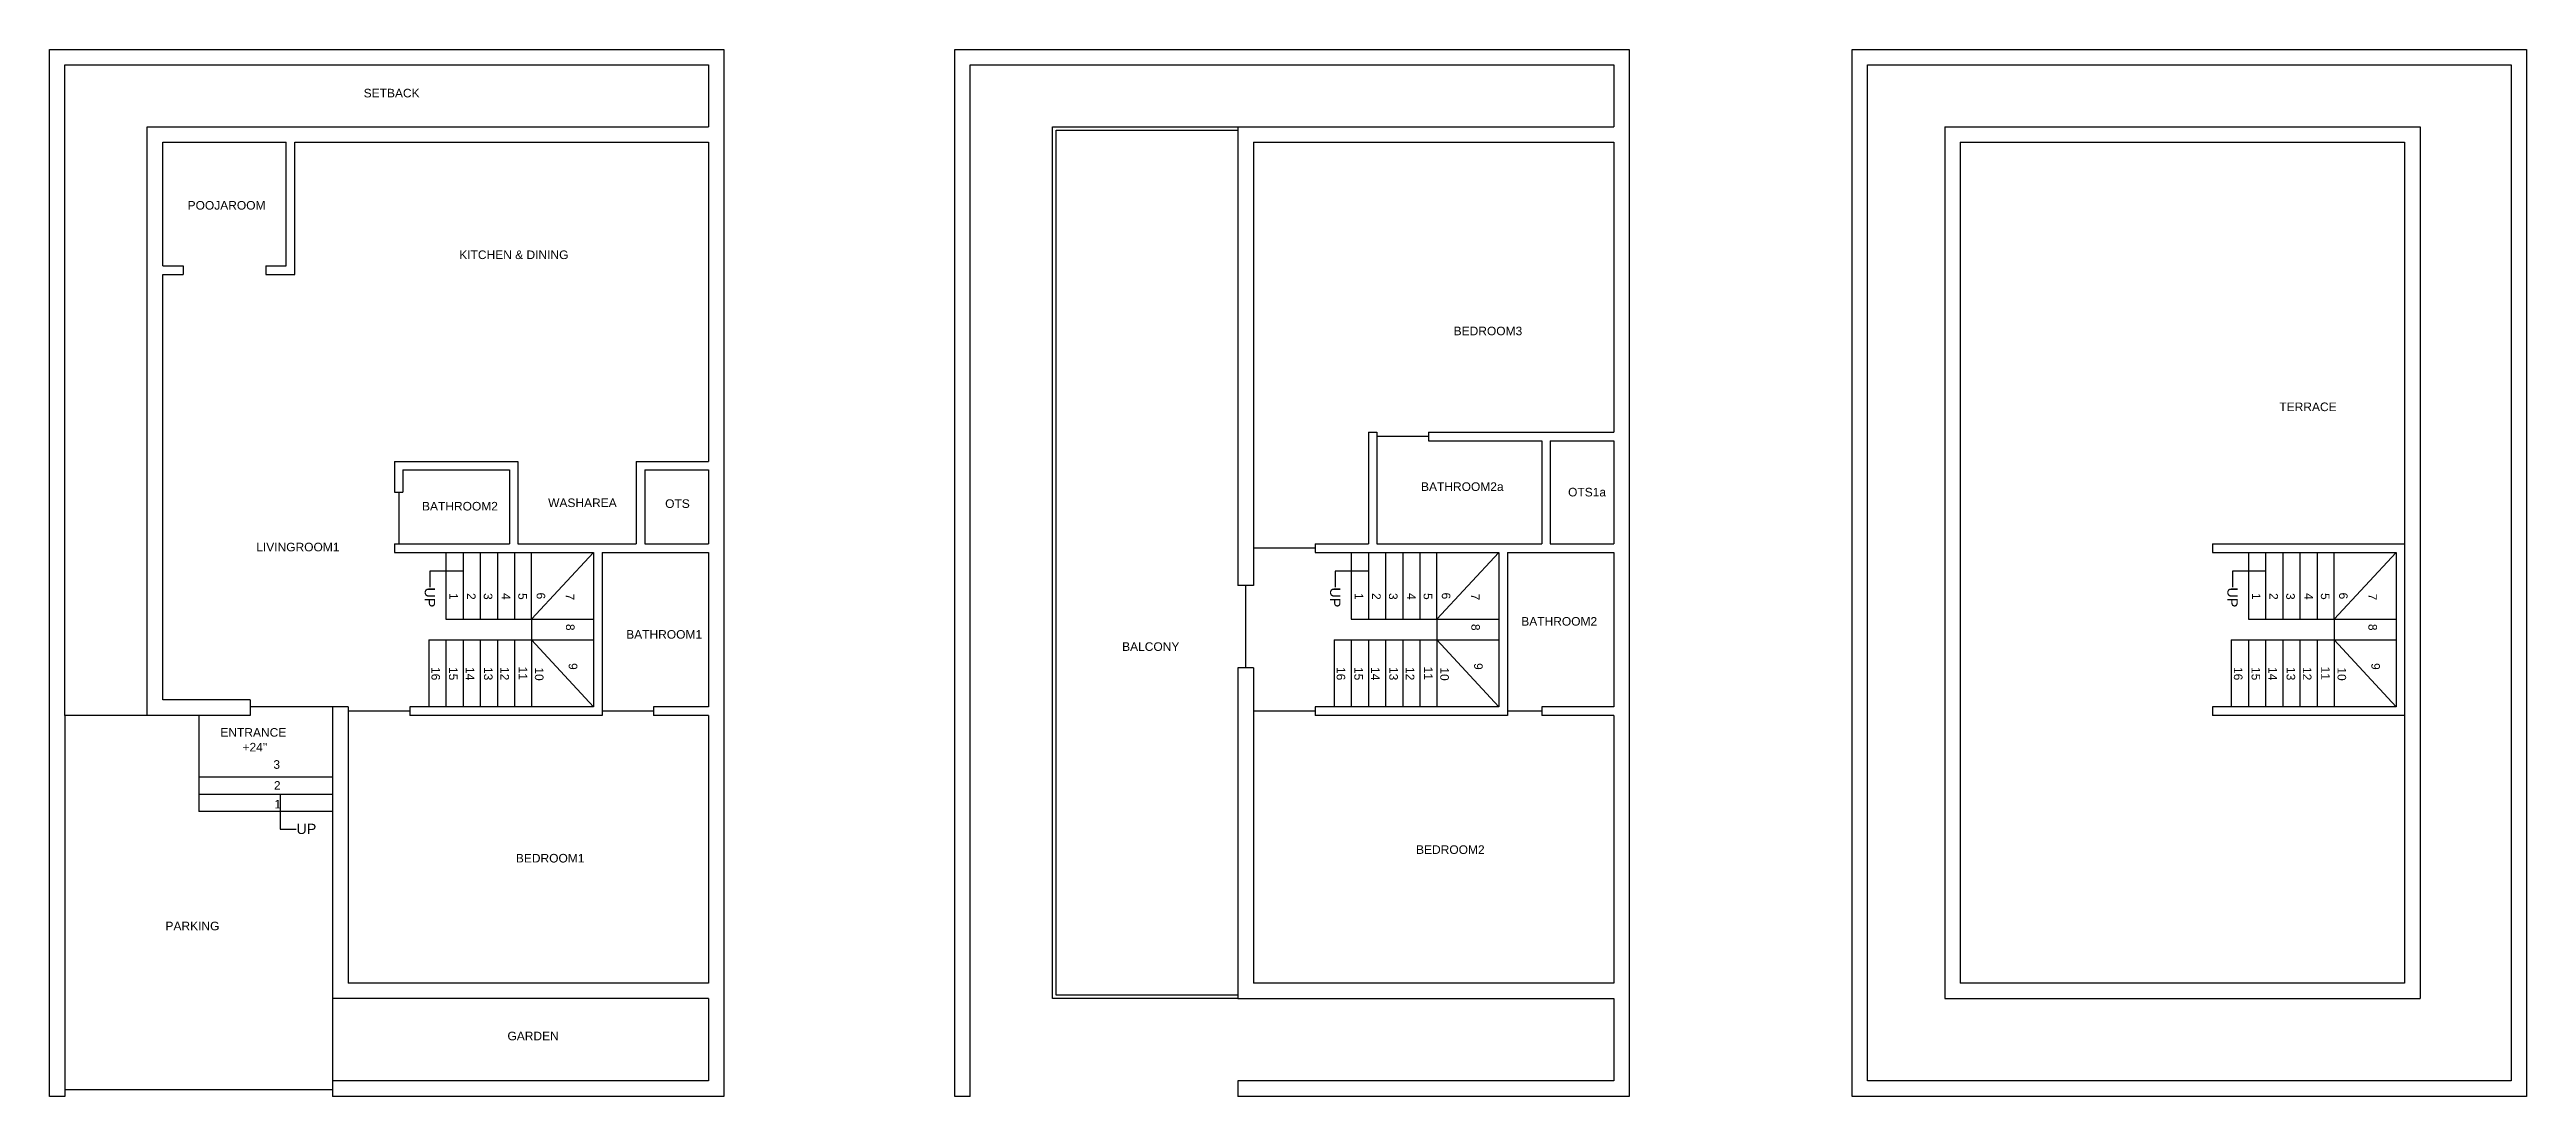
# Model space of a CAD drawing. Header units: feet. Extents: x 589 to 2032, y -539 to 71.
import ezdxf
from ezdxf import colors
from ezdxf.entities.mleader import LeaderData, LeaderLine
from ezdxf.math import Vec2, Vec3

# ---------------------------------------------------------------- set-up
doc = ezdxf.new("R2010")
doc.units = ezdxf.units.FT
doc.header["$MEASUREMENT"] = 0
for name, color, linetype in [('Balcony', 7, 'Continuous'), ('BathRoom1', 7, 'Continuous'), ('BathRoom2', 7, 'Continuous'), ('BathRoom2a', 7, 'Continuous'), ('BedRoom1', 7, 'Continuous'), ('BedRoom2', 7, 'Continuous'), ('BedRoom3', 7, 'Continuous'), ('Boundary', 7, 'Continuous'), ('Door2.6fPanel', 7, 'Continuous'), ('Door3fPanel', 7, 'Continuous'), ('Door4fPanel', 7, 'Continuous'), ('Entrance_Staircase', 7, 'Continuous'), ('Garden', 7, 'Continuous'), ('Kitchen & Dining', 7, 'Continuous'), ('LivingRoom1', 7, 'Continuous'), ('Main_gate', 7, 'Continuous'), ('OTS', 7, 'Continuous'), ('OTS1a', 7, 'Continuous'), ('Parking', 7, 'Continuous'), ('PoojaRoom', 7, 'Continuous'), ('Setback', 7, 'Continuous'), ('Staircase', 7, 'Continuous'), ('Staircase_innerwall', 7, 'Continuous'), ('Staircase_outertwall', 7, 'Continuous'), ('WashArea', 7, 'Continuous')]:
    doc.layers.add(name, color=color, linetype=linetype)
doc.layers.add('Terrace', color=7, linetype='Continuous', plot=False)
doc.layers.get('0').off()
doc.styles.get("Standard").update_dxf_attribs({"font": 'arial.ttf'})

# ---------------------------------------------------------------- blocks, each defined once
blk = doc.blocks.new('furniture')
for p, q in [((705.9, -308.3), (705.9, -317.3)), ((753.9, -353.3), (675.9, -353.3)), ((753.9, -363.3), (675.9, -363.3)), ((753.9, -373.3), (675.9, -373.3))]:
    blk.add_line(p, q)

msp = doc.modelspace()

# ---------------------------------------------------------------- linework, layer by layer
at = {"layer": 'Balcony'}
for p, q in [((1173.5, 25.7), (1281.5, 25.7)), ((1173.5, -482.3), (1173.5, 25.7)), ((1175.5, 23.7), (1281.5, 23.7)), ((1175.5, -480.3), (1175.5, 23.7)), ((1281.5, 25.7), (1281.5, -241.6)), ((1290.5, -241.6), (1281.5, -241.6)), ((1281.5, -289.6), (1281.5, -482.3)), ((1290.5, -289.6), (1281.5, -289.6)), ((1281.5, -482.3), (1173.5, -482.3)), ((1281.5, -480.3), (1175.5, -480.3))]:
    msp.add_line(p, q, dxfattribs=at)
at = {"layer": 'BathRoom1'}
for p, q in [((910.9, -222.3), (910.9, -317.3)), ((910.9, -222.3), (972.9, -222.3)), ((972.9, -222.3), (972.9, -312.3)), ((972.9, -312.3), (940.9, -312.3)), ((940.9, -312.3), (940.9, -317.3))]:
    msp.add_line(p, q, dxfattribs=at)
at = {"layer": 'BathRoom2'}
for p, q in [((789.9, -187.3), (794.9, -187.3)), ((794.9, -174.3), (856.9, -174.3)), ((794.9, -174.3), (794.9, -187.3)), ((856.9, -174.3), (856.9, -217.3)), ((789.9, -217.3), (856.9, -217.3)), ((1438.5, -222.3), (1500.5, -222.3)), ((1438.5, -222.3), (1438.5, -317.3)), ((1500.5, -222.3), (1500.5, -312.3)), ((1458.5, -312.3), (1458.5, -317.3)), ((1500.5, -312.3), (1458.5, -312.3))]:
    msp.add_line(p, q, dxfattribs=at)
at = {"layer": 'BathRoom2a'}
for p, q in [((1362.5, -152.3), (1362.5, -217.3)), ((1392.5, -152.3), (1392.5, -157.3)), ((1392.5, -157.3), (1458.5, -157.3)), ((1458.5, -157.3), (1458.5, -217.3)), ((1362.5, -217.3), (1458.5, -217.3))]:
    msp.add_line(p, q, dxfattribs=at)
at = {"layer": 'BedRoom1'}
for p, q in [((762.9, -312.3), (762.9, -473.3)), ((798.9, -312.3), (798.9, -317.3)), ((910.9, -317.3), (798.9, -317.3)), ((972.9, -317.3), (940.9, -317.3)), ((972.9, -317.3), (972.9, -473.3)), ((972.9, -473.3), (762.9, -473.3))]:
    msp.add_line(p, q, dxfattribs=at)
at = {"layer": 'BedRoom2'}
for p, q in [((1290.5, -289.6), (1290.5, -473.3)), ((1326.5, -312.3), (1326.5, -317.3)), ((1438.5, -317.3), (1326.5, -317.3)), ((1500.5, -317.3), (1458.5, -317.3)), ((1500.5, -317.3), (1500.5, -473.3)), ((1500.5, -473.3), (1290.5, -473.3))]:
    msp.add_line(p, q, dxfattribs=at)
at = {"layer": 'BedRoom3'}
for p, q in [((1290.5, 16.7), (1500.5, 16.7)), ((1290.5, 16.7), (1290.5, -241.6)), ((1500.5, 16.7), (1500.5, -152.3)), ((1702.4, 16.7), (1702.4, -473.3)), ((1357.5, -152.3), (1362.5, -152.3)), ((1357.5, -152.3), (1357.5, -217.3)), ((1392.5, -152.3), (1500.5, -152.3)), ((1326.5, -217.3), (1357.5, -217.3)), ((1326.5, -217.3), (1326.5, -222.3))]:
    msp.add_line(p, q, dxfattribs=at)
at = {"layer": 'Boundary'}
for p, q in [((588.9, 70.7), (981.9, 70.7)), ((588.9, -539.3), (588.9, 70.7)), ((981.9, 70.7), (981.9, -539.3)), ((1116.5, 70.7), (1509.5, 70.7)), ((1116.5, -539.3), (1116.5, 70.7)), ((1125.5, 61.7), (1500.5, 61.7)), ((1125.5, -539.3), (1125.5, 61.7)), ((1500.5, 61.7), (1500.5, 25.7)), ((1509.5, 70.7), (1509.5, -539.3)), ((1639.4, 70.7), (2032.4, 70.7)), ((1639.4, -539.3), (1639.4, 70.7)), ((1648.4, 61.7), (2023.4, 61.7)), ((1648.4, -530.3), (1648.4, 61.7)), ((2023.4, 61.7), (2023.4, -530.3)), ((2032.4, 70.7), (2032.4, -539.3)), ((1281.5, 25.7), (1500.5, 25.7)), ((1693.4, 25.7), (1970.4, 25.7)), ((1693.4, 25.7), (1693.4, -482.3)), ((1970.4, 25.7), (1970.4, -482.3)), ((1281.5, -482.3), (1500.5, -482.3)), ((1500.5, -482.3), (1500.5, -530.3)), ((1693.4, -482.3), (1970.4, -482.3)), ((753.9, -530.3), (753.9, -539.3)), ((1281.5, -530.3), (1281.5, -539.3)), ((1500.5, -530.3), (1281.5, -530.3)), ((2023.4, -530.3), (1648.4, -530.3)), ((597.9, -539.3), (588.9, -539.3)), ((981.9, -539.3), (753.9, -539.3)), ((1125.5, -539.3), (1116.5, -539.3)), ((1509.5, -539.3), (1281.5, -539.3)), ((2032.4, -539.3), (1639.4, -539.3))]:
    msp.add_line(p, q, dxfattribs=at)
at = {"layer": 'Door2.6fPanel'}
for p, q in [((1392.5, -154.8), (1362.5, -154.8)), ((792.4, -187.3), (792.4, -217.3)), ((940.9, -314.8), (910.9, -314.8)), ((1458.5, -314.8), (1438.5, -314.8))]:
    msp.add_line(p, q, dxfattribs=at)
at = {"layer": 'Door3fPanel'}
for p, q in [((1326.5, -219.8), (1290.5, -219.8)), ((798.9, -314.8), (762.9, -314.8)), ((1326.5, -314.8), (1290.5, -314.8))]:
    msp.add_line(p, q, dxfattribs=at)
at = {"layer": 'Door4fPanel'}
for p, q in [((1286, -289.6), (1286, -241.6)), ((753.9, -312.3), (705.9, -312.3))]:
    msp.add_line(p, q, dxfattribs=at)
at = {"layer": 'Entrance_Staircase'}
for p, q in [((705.9, -317.3), (645.9, -317.3)), ((675.9, -317.3), (675.9, -373.3)), ((753.9, -312.3), (753.9, -373.3)), ((762.9, -312.3), (753.9, -312.3))]:
    msp.add_line(p, q, dxfattribs=at)
at = {"layer": 'Garden'}
for p, q in [((972.9, -482.3), (753.9, -482.3)), ((753.9, -482.3), (753.9, -530.3)), ((972.9, -482.3), (972.9, -530.3)), ((972.9, -530.3), (753.9, -530.3))]:
    msp.add_line(p, q, dxfattribs=at)
at = {"layer": 'Kitchen & Dining'}
for p, q in [((731.9, 16.7), (972.9, 16.7)), ((731.9, -60.3), (731.9, 16.7)), ((972.9, 16.7), (972.9, -169.3)), ((789.9, -169.3), (861.9, -169.3)), ((930.9, -169.3), (972.9, -169.3))]:
    msp.add_line(p, q, dxfattribs=at)
at = {"layer": 'LivingRoom1'}
for p, q in [((654.9, -308.3), (654.9, -60.3)), ((654.9, -60.3), (666.9, -60.3)), ((714.9, -60.3), (731.9, -60.3)), ((789.9, -169.3), (789.9, -187.3)), ((789.9, -217.3), (789.9, -222.3)), ((705.9, -308.3), (654.9, -308.3))]:
    msp.add_line(p, q, dxfattribs=at)
at = {"layer": 'Main_gate'}
msp.add_line((597.9, -535.3), (753.9, -535.3), dxfattribs=at)
at = {"layer": 'OTS'}
for p, q in [((935.9, -174.3), (972.9, -174.3)), ((935.9, -174.3), (935.9, -217.3)), ((972.9, -174.3), (972.9, -217.3)), ((935.9, -217.3), (972.9, -217.3))]:
    msp.add_line(p, q, dxfattribs=at)
at = {"layer": 'OTS1a'}
for p, q in [((1463.5, -157.3), (1500.5, -157.3)), ((1463.5, -157.3), (1463.5, -217.3)), ((1500.5, -157.3), (1500.5, -217.3)), ((1463.5, -217.3), (1500.5, -217.3))]:
    msp.add_line(p, q, dxfattribs=at)
at = {"layer": 'Parking'}
for p, q in [((645.9, -317.3), (597.9, -317.3)), ((597.9, -317.3), (597.9, -539.3)), ((753.9, -373.3), (753.9, -482.3))]:
    msp.add_line(p, q, dxfattribs=at)
at = {"layer": 'PoojaRoom'}
for p, q in [((654.9, 16.7), (726.9, 16.7)), ((654.9, -55.3), (654.9, 16.7)), ((726.9, -55.3), (726.9, 16.7)), ((654.9, -55.3), (666.9, -55.3)), ((666.9, -55.3), (666.9, -60.3)), ((714.9, -55.3), (714.9, -60.3)), ((714.9, -55.3), (726.9, -55.3))]:
    msp.add_line(p, q, dxfattribs=at)
at = {"layer": 'Setback'}
for p, q in [((597.9, -317.3), (597.9, 61.7)), ((597.9, 61.7), (972.9, 61.7)), ((972.9, 61.7), (972.9, 25.7)), ((645.9, -317.3), (645.9, 25.7)), ((645.9, 25.7), (972.9, 25.7))]:
    msp.add_line(p, q, dxfattribs=at)
at = {"layer": 'Staircase'}
for p, q in [((819.9, -222.3), (819.9, -261.3)), ((829.9, -222.3), (829.9, -261.3)), ((839.9, -222.3), (839.9, -261.3)), ((849.9, -222.3), (849.9, -261.3)), ((859.9, -222.3), (859.9, -261.3)), ((869.9, -261.3), (905.9, -222.3)), ((869.9, -261.3), (869.9, -222.3)), ((1347.5, -222.3), (1347.5, -261.3)), ((1357.5, -222.3), (1357.5, -261.3)), ((1367.5, -222.3), (1367.5, -261.3)), ((1377.5, -222.3), (1377.5, -261.3)), ((1387.5, -222.3), (1387.5, -261.3)), ((1397.5, -261.3), (1433.5, -222.3)), ((1397.5, -261.3), (1397.5, -222.3)), ((1870.4, -222.3), (1870.4, -261.3)), ((1880.4, -222.3), (1880.4, -261.3)), ((1890.4, -222.3), (1890.4, -261.3)), ((1900.4, -222.3), (1900.4, -261.3)), ((1910.4, -222.3), (1910.4, -261.3)), ((1920.4, -261.3), (1956.4, -222.3)), ((1920.4, -261.3), (1920.4, -222.3)), ((809.9, -273.3), (809.9, -312.3)), ((819.9, -273.3), (819.9, -312.3)), ((829.9, -273.3), (829.9, -312.3)), ((839.9, -273.3), (839.9, -312.3)), ((849.9, -273.3), (849.9, -312.3)), ((859.9, -273.3), (859.9, -312.3)), ((869.9, -261.3), (905.9, -261.3)), ((905.9, -312.3), (869.9, -273.3)), ((869.9, -273.3), (905.9, -273.3)), ((869.9, -273.3), (869.9, -312.3)), ((1337.5, -273.3), (1337.5, -312.3)), ((1347.5, -273.3), (1347.5, -312.3)), ((1357.5, -273.3), (1357.5, -312.3)), ((1367.5, -273.3), (1367.5, -312.3)), ((1377.5, -273.3), (1377.5, -312.3)), ((1387.5, -273.3), (1387.5, -312.3)), ((1397.5, -261.3), (1433.5, -261.3)), ((1433.5, -312.3), (1397.5, -273.3)), ((1397.5, -273.3), (1433.5, -273.3)), ((1397.5, -273.3), (1397.5, -312.3)), ((1860.4, -273.3), (1860.4, -312.3)), ((1870.4, -273.3), (1870.4, -312.3)), ((1880.4, -273.3), (1880.4, -312.3)), ((1890.4, -273.3), (1890.4, -312.3)), ((1900.4, -273.3), (1900.4, -312.3)), ((1910.4, -273.3), (1910.4, -312.3)), ((1920.4, -261.3), (1956.4, -261.3)), ((1956.4, -312.3), (1920.4, -273.3)), ((1920.4, -273.3), (1956.4, -273.3)), ((1920.4, -273.3), (1920.4, -312.3))]:
    msp.add_line(p, q, dxfattribs=at)
at = {"layer": 'Staircase_innerwall'}
for p, q in [((809.9, -273.3), (869.9, -273.3)), ((819.9, -261.3), (869.9, -261.3)), ((869.9, -261.3), (869.9, -273.3)), ((1337.5, -273.3), (1397.5, -273.3)), ((1347.5, -261.3), (1397.5, -261.3)), ((1397.5, -261.3), (1397.5, -273.3)), ((1860.4, -273.3), (1920.4, -273.3)), ((1870.4, -261.3), (1920.4, -261.3)), ((1920.4, -261.3), (1920.4, -273.3))]:
    msp.add_line(p, q, dxfattribs=at)
at = {"layer": 'Staircase_outertwall'}
for p, q in [((789.9, -222.3), (905.9, -222.3)), ((905.9, -222.3), (905.9, -312.3)), ((1326.5, -222.3), (1433.5, -222.3)), ((1433.5, -222.3), (1433.5, -312.3)), ((1849.4, -222.3), (1956.4, -222.3)), ((1956.4, -222.3), (1956.4, -312.3)), ((905.9, -312.3), (798.9, -312.3)), ((1433.5, -312.3), (1326.5, -312.3)), ((1956.4, -312.3), (1849.4, -312.3))]:
    msp.add_line(p, q, dxfattribs=at)
at = {"layer": 'Terrace'}
for p, q in [((1702.4, 16.7), (1961.4, 16.7)), ((1961.4, 16.7), (1961.4, -473.3)), ((1849.4, -217.3), (1961.4, -217.3)), ((1849.4, -217.3), (1849.4, -222.3)), ((1849.4, -312.3), (1849.4, -317.3)), ((1961.4, -317.3), (1849.4, -317.3)), ((1961.4, -473.3), (1702.4, -473.3))]:
    msp.add_line(p, q, dxfattribs=at)
at = {"layer": 'WashArea'}
for p, q in [((861.9, -169.3), (861.9, -217.3)), ((930.9, -169.3), (930.9, -217.3)), ((861.9, -217.3), (930.9, -217.3))]:
    msp.add_line(p, q, dxfattribs=at)

# ---------------------------------------------------------------- block references
at = {"layer": 'Entrance_Staircase'}
msp.add_blockref('furniture', (0, 0), dxfattribs=at)

# ---------------------------------------------------------------- texts
at = {"layer": 'BathRoom1', "insert": (925, -267.6), "char_height": 5, "width": 66.908, "attachment_point": 1}
msp.add_mtext('BATHROOM1', dxfattribs=at)
at = {"layer": 'BathRoom2', "char_height": 5, "attachment_point": 1}
for s, insert, width in [('BATHROOM2 ', (806, -192.9), 29.511), ('BATHROOM2', (1446.6, -260), 66.908), ('BALCONY', (1214, -274.7), 81.333)]:
    msp.add_mtext(s, dxfattribs=dict(at, insert=insert, width=width))
at = {"layer": 'BathRoom2a', "insert": (1388.2, -181.5), "char_height": 5, "width": 66.908, "attachment_point": 1}
msp.add_mtext('BATHROOM2a', dxfattribs=at)
at = {"layer": 'BedRoom1', "insert": (860.7, -398), "char_height": 5, "width": 66.908, "attachment_point": 1}
msp.add_mtext('BEDROOM1', dxfattribs=at)
at = {"layer": 'BedRoom2', "insert": (1385.3, -393), "char_height": 5, "width": 66.908, "attachment_point": 1}
msp.add_mtext('BEDROOM2', dxfattribs=at)
at = {"layer": 'BedRoom3', "insert": (1407.2, -90.8), "char_height": 5, "width": 66.908, "attachment_point": 1}
msp.add_mtext('BEDROOM3', dxfattribs=at)
at = {"layer": 'Entrance_Staircase', "char_height": 5, "width": 33.942, "attachment_point": 1}
for s, insert in [('ENTRANCE', (688.5, -324.7)), ("+24''", (701.4, -333.3)), ('3', (719.4, -343.4)), ('2', (719.7, -355.6)), ('1', (720, -366.5))]:
    msp.add_mtext(s, dxfattribs=dict(at, insert=insert))
at = {"layer": 'Garden', "insert": (855.8, -501.6), "char_height": 5, "width": 33.942, "attachment_point": 1}
msp.add_mtext('GARDEN', dxfattribs=at)
at = {"layer": 'Kitchen & Dining', "insert": (827.7, -46.4), "char_height": 5, "width": 66.099, "attachment_point": 1}
msp.add_mtext('KITCHEN & DINING', dxfattribs=at)
at = {"layer": 'LivingRoom1', "insert": (709.4, -216.7), "char_height": 5, "width": 66.908, "attachment_point": 1}
msp.add_mtext('LIVINGROOM1', dxfattribs=at)
at = {"layer": 'OTS', "insert": (947.7, -191.4), "char_height": 5, "width": 33.942, "attachment_point": 1}
msp.add_mtext('OTS', dxfattribs=at)
at = {"layer": 'OTS1a', "insert": (1473.9, -184.7), "char_height": 5, "width": 33.942, "attachment_point": 1}
msp.add_mtext('OTS1a', dxfattribs=at)
at = {"layer": 'Parking', "insert": (656.5, -437.5), "char_height": 5, "width": 66.908, "attachment_point": 1}
msp.add_mtext('PARKING', dxfattribs=at)
at = {"layer": 'PoojaRoom', "insert": (669.4, -17.6), "char_height": 5, "width": 66.908, "attachment_point": 1}
msp.add_mtext('POOJAROOM', dxfattribs=at)
at = {"layer": 'Setback', "insert": (772, 47.8), "char_height": 5, "width": 33.942, "attachment_point": 1}
msp.add_mtext('SETBACK', dxfattribs=at)
at = {"layer": 'Staircase', "char_height": 5, "width": 33.942, "attachment_point": 1, "rotation": 270}
for s, insert in [('1', (826.9, -246)), ('2', (837.2, -246)), ('3', (847, -246)), ('4', (857.5, -246)), ('5', (867.1, -246)), ('6', (877.8, -245.7)), ('7', (894.8, -246.3)), ('1', (1354.5, -246)), ('2', (1364.7, -246)), ('3', (1374.5, -246)), ('4', (1385.1, -246)), ('5', (1394.7, -246)), ('6', (1405.3, -245.7)), ('7', (1422.3, -246.3)), ('1', (1877.4, -246)), ('2', (1887.6, -246)), ('3', (1897.4, -246)), ('4', (1908, -246)), ('5', (1917.6, -246)), ('6', (1928.2, -245.7)), ('7', (1945.2, -246.3)), ('8', (894.9, -264)), ('8', (1422.5, -264)), ('8', (1945.3, -264)), ('9', (896.5, -286.8)), ('9', (1424.1, -286.8)), ('9', (1947, -286.8)), ('16', (816.5, -289.1)), ('15', (826.7, -289.1)), ('14', (836.5, -289.1)), ('13', (847.1, -289.1)), ('12', (856.7, -289.1)), ('11', (867.3, -288.8)), ('10', (876.8, -289.3)), ('16', (1344, -289.1)), ('15', (1354.3, -289.1)), ('14', (1364.1, -289.1)), ('13', (1374.7, -289.1)), ('12', (1384.3, -289.1)), ('11', (1394.9, -288.8)), ('10', (1404.4, -289.3)), ('16', (1866.9, -289.1)), ('15', (1877.2, -289.1)), ('14', (1887, -289.1)), ('13', (1897.6, -289.1)), ('12', (1907.1, -289.1)), ('11', (1917.8, -288.8)), ('10', (1927.3, -289.3))]:
    msp.add_mtext(s, dxfattribs=dict(at, insert=insert))
at = {"layer": 'Terrace', "insert": (1888.4, -135), "char_height": 5, "width": 33.801, "attachment_point": 1}
msp.add_mtext('TERRACE', dxfattribs=at)
at = {"layer": 'WashArea', "insert": (879.5, -190.9), "char_height": 5, "width": 36.936, "attachment_point": 1}
msp.add_mtext('WASHAREA', dxfattribs=at)

# ---------------------------------------------------------------- leaders
at = {"layer": 'Entrance_Staircase'}
ml = msp.add_multileader_mtext('Standard', dxfattribs=at)
ml.set_content('UP', color=256)
ml.set_leader_properties()
ml.build(insert=Vec2(0, 0))
ml.multileader.update_dxf_attribs({"dogleg_length": 0.36, "arrow_head_size": 0.18})
ctx = ml.context
ctx.base_point, ctx.char_height, ctx.arrow_head_size, ctx.landing_gap_size, ctx.plane_origin = Vec3(732.7, -383.5), 6, 0.18, 0.09, Vec3(723.4, -374.1)
notes = []
notes.append((ctx, [(0, (1, 1, 0), (723.4, -383.5), (1, 0), 9.36, [(0, [(723.4, -363.6)], 0, [])])]))
ctx.mtext.insert, ctx.mtext.flow_direction = Vec3(732.8, -380.4), 5
at = {"layer": 'Staircase'}
ml = msp.add_multileader_mtext('Standard', dxfattribs=at)
ml.set_content('UP', color=256)
ml.set_leader_properties()
ml.build(insert=Vec2(0, 0))
ml.multileader.update_dxf_attribs({"dogleg_length": 0.36, "arrow_head_size": 0.18})
ctx = ml.context
ctx.base_point, ctx.char_height, ctx.arrow_head_size, ctx.landing_gap_size, ctx.plane_origin, ctx.plane_x_axis, ctx.plane_y_axis = Vec3(810.5, -242.6), 6, 0.18, 0.09, Vec3(819.9, -233.2), Vec3(0, -1), Vec3(1, 0)
notes.append((ctx, [(0, (1, 1, 0), (810.5, -233.2), (0, -1), 9.36, [(0, [(829.9, -233.2)], 0, [])])]))
ctx.mtext.insert, ctx.mtext.text_direction, ctx.mtext.rotation, ctx.mtext.flow_direction = Vec3(813.6, -242.7), Vec3(0, -1), 4.712389, 5
ml = msp.add_multileader_mtext('Standard', dxfattribs=at)
ml.set_content('UP', color=256)
ml.set_leader_properties()
ml.build(insert=Vec2(0, 0))
ml.multileader.update_dxf_attribs({"dogleg_length": 0.36, "arrow_head_size": 0.18})
ctx = ml.context
ctx.base_point, ctx.char_height, ctx.arrow_head_size, ctx.landing_gap_size, ctx.plane_origin, ctx.plane_x_axis, ctx.plane_y_axis = Vec3(1338.1, -242.6), 6, 0.18, 0.09, Vec3(1347.5, -233.2), Vec3(0, -1), Vec3(1, 0)
notes.append((ctx, [(0, (1, 1, 0), (1338.1, -233.2), (0, -1), 9.36, [(0, [(1357.5, -233.2)], 0, [])])]))
ctx.mtext.insert, ctx.mtext.text_direction, ctx.mtext.rotation, ctx.mtext.flow_direction = Vec3(1341.2, -242.7), Vec3(0, -1), 4.712389, 5
ml = msp.add_multileader_mtext('Standard', dxfattribs=at)
ml.set_content('UP', color=256)
ml.set_leader_properties()
ml.build(insert=Vec2(0, 0))
ml.multileader.update_dxf_attribs({"dogleg_length": 0.36, "arrow_head_size": 0.18})
ctx = ml.context
ctx.base_point, ctx.char_height, ctx.arrow_head_size, ctx.landing_gap_size, ctx.plane_origin, ctx.plane_x_axis, ctx.plane_y_axis = Vec3(1861, -242.6), 6, 0.18, 0.09, Vec3(1870.4, -233.2), Vec3(0, -1), Vec3(1, 0)
notes.append((ctx, [(0, (1, 1, 0), (1861, -233.2), (0, -1), 9.36, [(0, [(1880.4, -233.2)], 0, [])])]))
ctx.mtext.insert, ctx.mtext.text_direction, ctx.mtext.rotation, ctx.mtext.flow_direction = Vec3(1864.1, -242.7), Vec3(0, -1), 4.712389, 5
for ctx, leaders in notes:
    for number, flags, end, landing, length, lines in leaders:
        leader = LeaderData()
        leader.index, (leader.has_last_leader_line, leader.has_dogleg_vector, leader.attachment_direction) = number, flags
        leader.last_leader_point, leader.dogleg_vector, leader.dogleg_length = Vec3(end), Vec3(landing), length
        for number, points, colour, breaks in lines:
            line = LeaderLine()
            line.index, line.vertices, line.color, line.breaks = number, Vec3.list(points), colors.encode_raw_color(colour), breaks
            leader.lines.append(line)
        ctx.leaders.append(leader)

doc.saveas('drawing.dxf')
